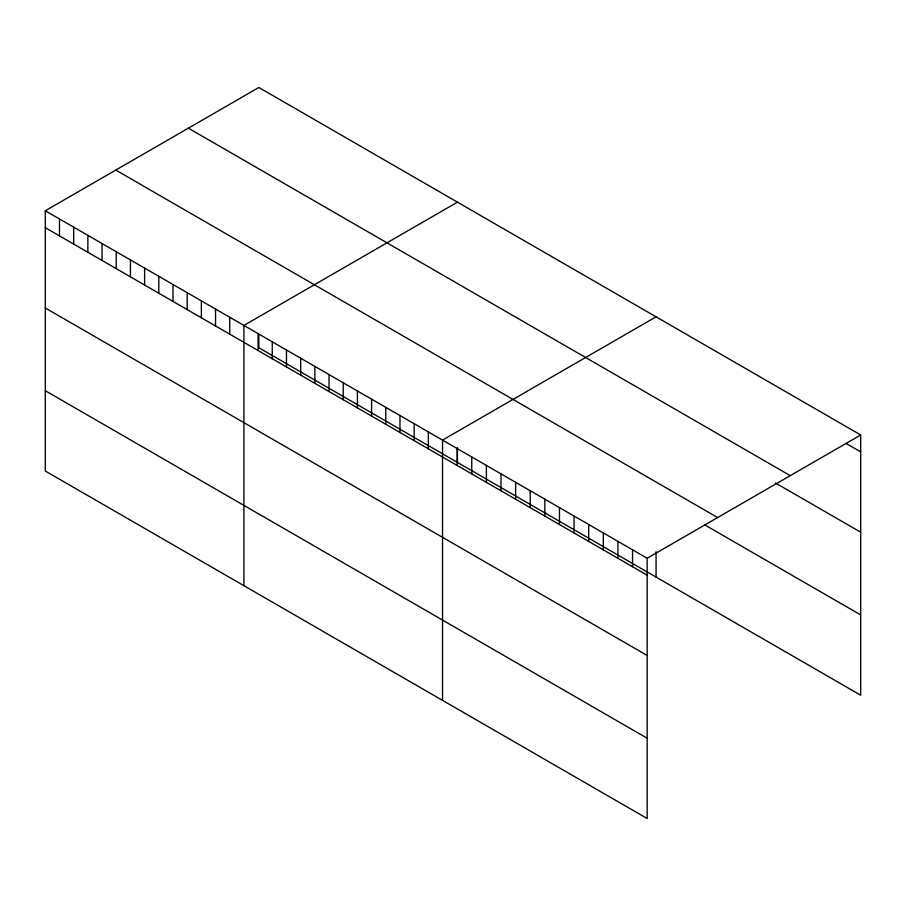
<?xml version="1.0" encoding="UTF-8"?>
<svg xmlns="http://www.w3.org/2000/svg" width="906" height="906" viewBox="0 0 906 906"><rect width="100%" height="100%" fill="white"/><g stroke="black" fill="none" stroke-linecap="round" stroke-linejoin="round"><path stroke-width="1.36" d="M45.3 210.77L647.167 558.255L647.167 818.514L45.3 471.029L45.3 210.77L258.833 87.486L860.7 434.971L860.7 695.23L258.833 347.745L258.833 334.371M457.451 202.151L243.918 325.435L243.918 585.706M656.069 316.817L442.536 440.101L442.536 700.372M647.167 558.255L860.7 434.971M846.079 443.442L860.7 451.879M188.369 128.165L790.236 475.65M775.434 482.966L860.7 532.184M115.764 170.079L717.631 517.564M704.789 524.914L860.7 614.925M45.3 227.689L647.167 575.163M45.3 307.995L647.167 655.468M45.3 390.724L647.167 738.209M656.069 551.663L656.069 577.088M632.547 549.806L632.547 566.726M617.926 541.369L617.926 558.289M603.317 532.932L603.317 549.851M588.696 524.495L588.696 541.414M574.076 516.058L574.076 532.977M559.466 507.62L559.466 524.54M544.846 499.183L544.846 516.092M530.225 490.735L530.225 507.654M515.616 482.298L515.616 499.217M500.995 473.861L500.995 490.78M486.375 465.424L486.375 482.343M471.766 456.986L471.766 473.906M457.451 447.7L457.451 462.422M457.145 448.549L457.145 465.458M428.345 431.913L428.345 448.832M414.155 423.725L414.155 440.644M399.965 415.537L399.965 432.456M385.786 407.349L385.786 424.257M371.596 399.15L371.596 416.069M357.406 390.962L357.406 407.881M343.227 382.774L343.227 399.693M329.037 374.586L329.037 391.494M314.846 366.386L314.846 383.306M300.667 358.198L300.667 375.118M286.477 350.01L286.477 366.93M272.287 341.822L272.287 358.731M258.097 333.623L258.097 350.543M229.728 317.247L229.728 334.167M215.537 309.059L215.537 325.967M201.359 300.86L201.359 317.78M187.168 292.672L187.168 309.592M172.978 284.484L172.978 301.404M158.799 276.296L158.799 293.216M144.609 268.097L144.609 285.016M130.419 259.909L130.419 276.828M116.228 251.721L116.228 268.64M102.05 243.533L102.05 260.452M87.859 235.345L87.859 252.253M73.669 227.146L73.669 244.065M59.49 218.958L59.49 235.877"/></g></svg>
